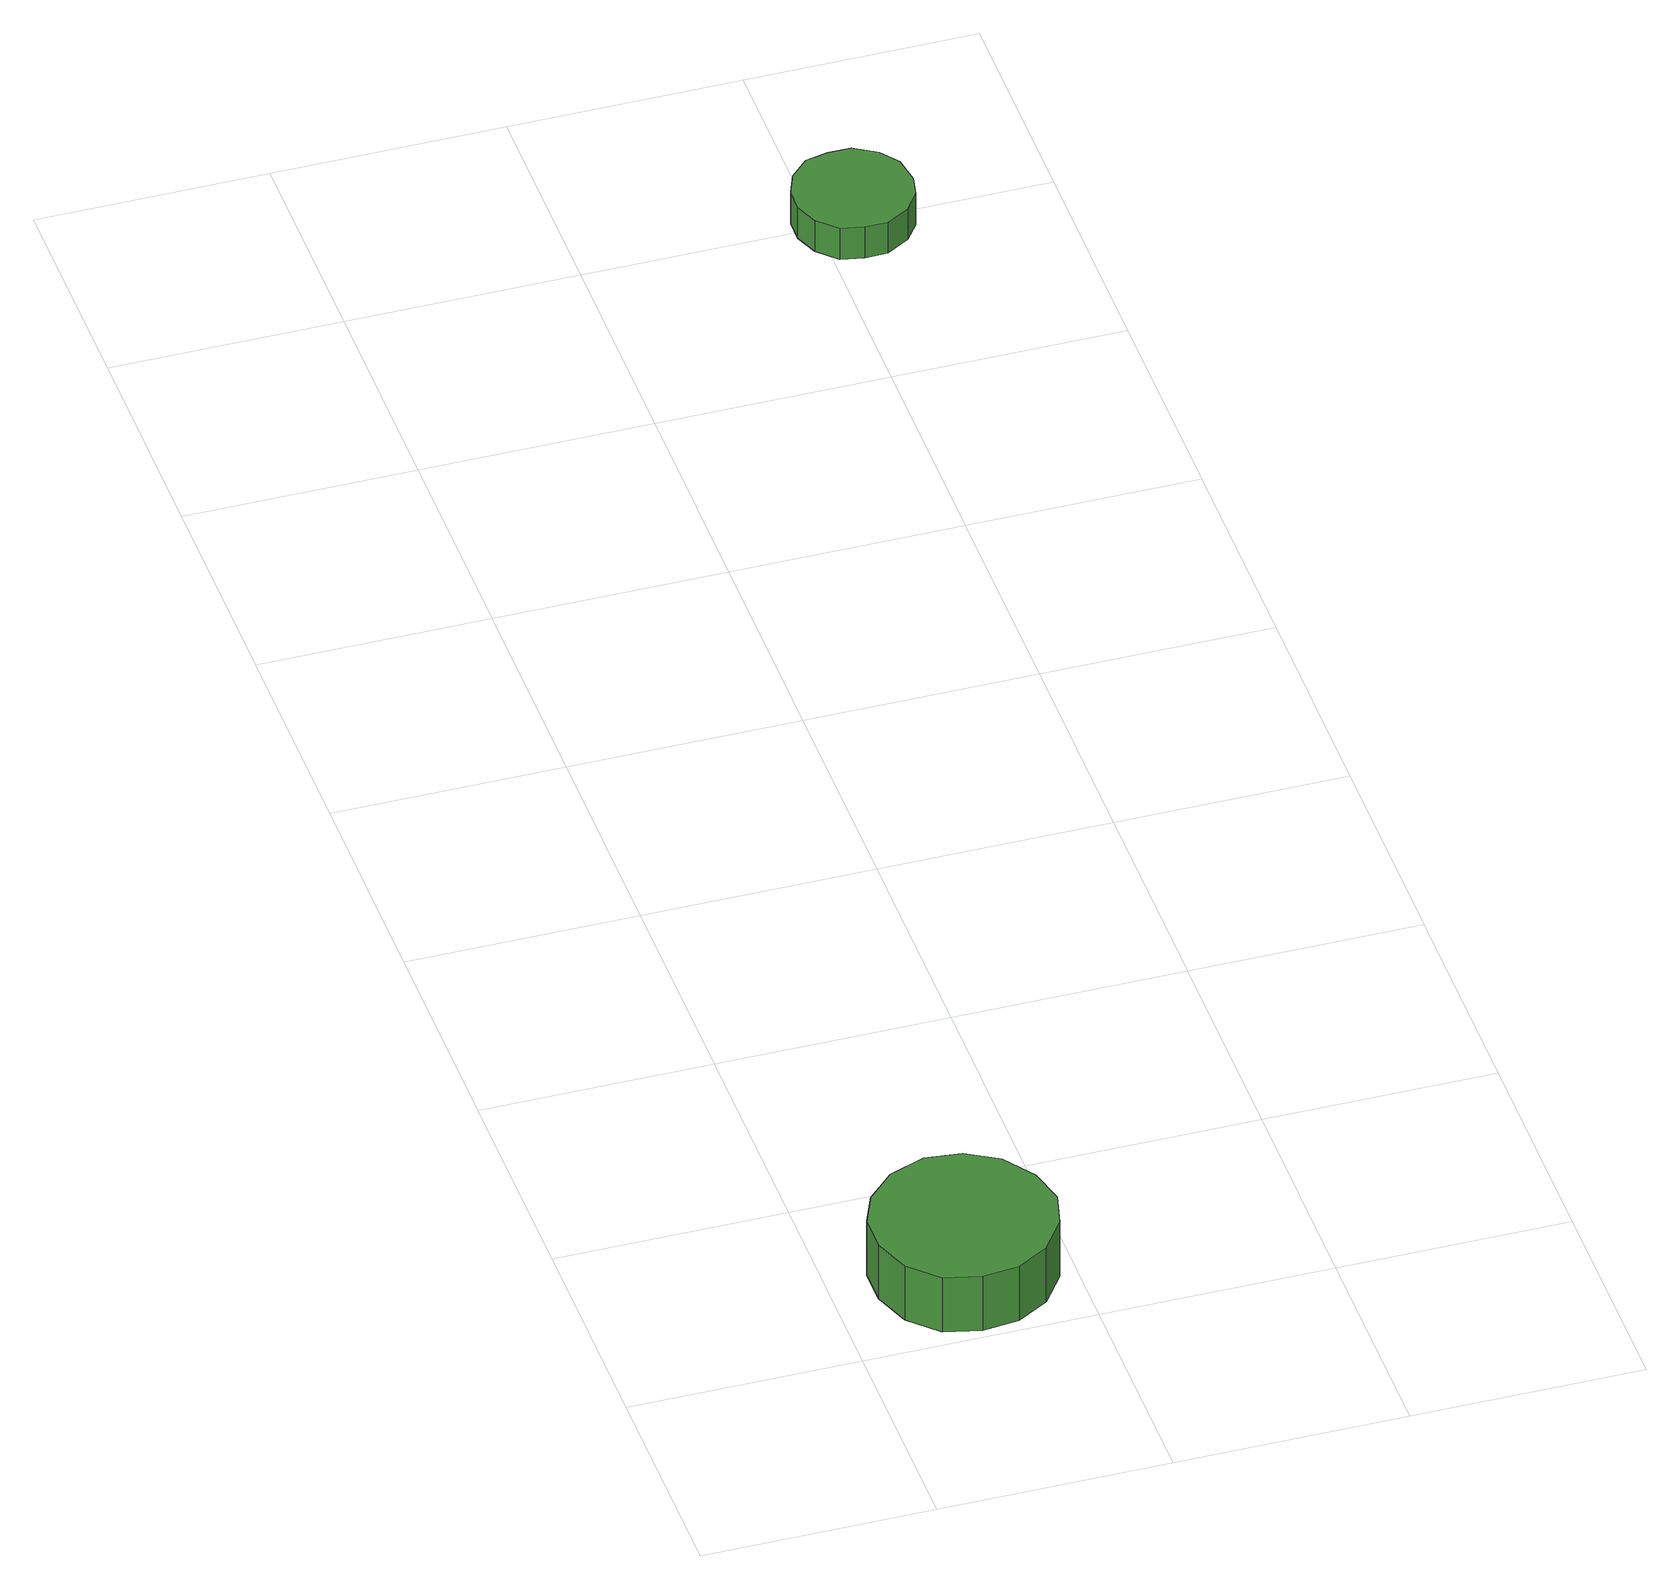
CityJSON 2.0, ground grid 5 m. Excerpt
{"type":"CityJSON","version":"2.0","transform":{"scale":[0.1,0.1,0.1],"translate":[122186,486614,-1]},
"CityObjects":{
"tree1":{"type":"SolitaryVegetationObject","attributes":{"function":"something"},"geometry":[{"type":"MultiSurface","lod":"1","boundaries":[[[0,1,2,3,4,5,6,7,8,9,10,11,12,13,14]],[[15,16,17,18,19,20,21,22,23,24,25,26,27,28,29]],[[0,29,28,1]],[[1,28,27,2]],[[2,27,26,3]],[[3,26,25,4]],[[4,25,24,5]],[[5,24,23,6]],[[6,23,22,7]],[[7,22,21,8]],[[8,21,20,9]],[[9,20,19,10]],[[10,19,18,11]],[[11,18,17,12]],[[12,17,16,13]],[[13,16,15,14]],[[14,15,29,0]]]}]},
"tree2":{"type":"SolitaryVegetationObject","attributes":{"function":"something"},"geometry":[{"type":"MultiSurface","lod":"1","boundaries":[[[30,31,32,33,34,35,36,37,38,39,40,41,42,43,44]],[[45,46,47,48,49,50,51,52,53,54,55,56,57,58,59]],[[30,59,58,31]],[[31,58,57,32]],[[32,57,56,33]],[[33,56,55,34]],[[34,55,54,35]],[[35,54,53,36]],[[36,53,52,37]],[[37,52,51,38]],[[38,51,50,39]],[[39,50,49,40]],[[40,49,48,41]],[[41,48,47,42]],[[42,47,46,43]],[[43,46,45,44]],[[44,45,59,30]]]}]},
"tree3":{"type":"SolitaryVegetationObject","attributes":{"function":"something"}},
"tree4":{"type":"SolitaryVegetationObject","attributes":{"function":"something"}}
},
"vertices":[
[48,22,21],[46,30,21],[41,37,21],[34,41,21],[26,42,21],[18,39,21],[12,33,21],[9,26,21],[9,18,21],[12,10,21],[18,4,21],[26,2,21],[34,3,21],[41,7,21],[46,14,21],[46,14,7],[41,7,7],[34,3,7],[26,2,7],[18,4,7],[12,10,7],[9,18,7],[9,26,7],[12,33,7],[18,39,7],[26,42,7],[34,41,7],[41,37,7],[46,30,7],[48,22,7],
[120,349,16],[119,355,16],[116,359,16],[111,362,16],[106,362,16],[101,361,16],[97,357,16],[95,352,16],[95,347,16],[97,342,16],[101,338,16],[106,337,16],[111,337,16],[116,340,16],[119,344,16],[119,344,8],[116,340,8],[111,337,8],[106,337,8],[101,338,8],[97,342,8],[95,347,8],[95,352,8],[97,357,8],[101,361,8],[106,362,8],[111,362,8],[116,359,8],[119,355,8],[120,349,8]
]}
